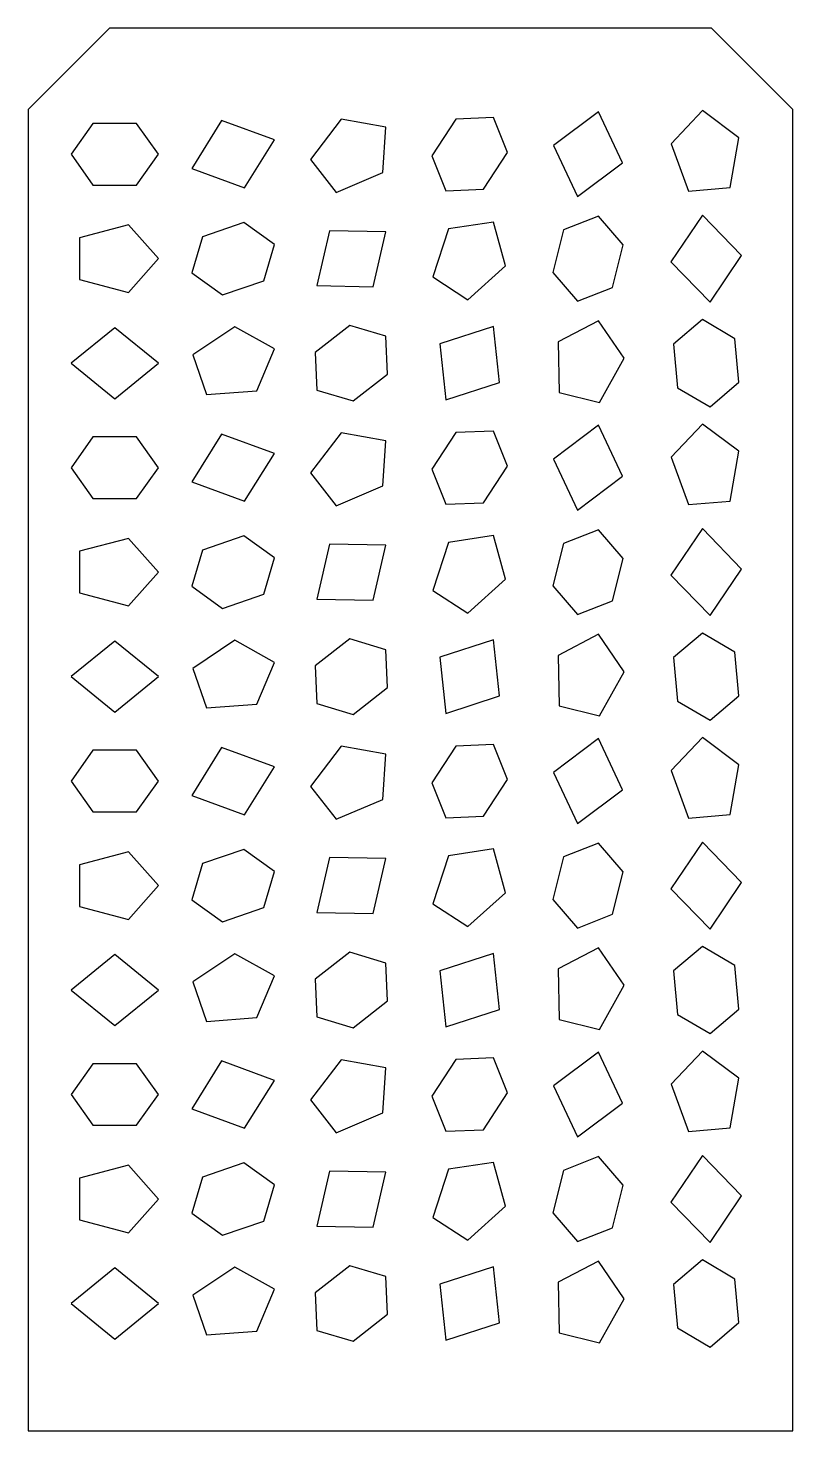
# Model space of a CAD drawing. Header units: millimetres. Extents: x 0 to 610, y 0 to 1120.
import ezdxf

# ---------------------------------------------------------------- set-up
doc = ezdxf.new("R2010")
doc.units = ezdxf.units.MM
doc.layers.add('CUT', color=7, linetype='CONTINUOUS')

msp = doc.modelspace()

# ---------------------------------------------------------------- linework, layer by layer
at = {"layer": 'CUT'}
for points in [[(0, 0), (610, 0), (610, 1055), (545, 1120), (65, 1120), (0, 1055)], [(454.9, 1053.2), (419, 1026.2), (438.1, 985.4), (474, 1012.4)], [(537.8, 1054.1), (513, 1027.7), (526.7, 989.7), (559.9, 992.6), (566.8, 1032.4)], [(104.1, 1019.3), (86.6, 1043.9), (51.7, 1043.9), (34.3, 1019.3), (51.7, 994.7), (86.6, 994.7)], [(196.5, 1030.7), (154.3, 1046.1), (130.5, 1007.9), (172.7, 992.5)], [(285.3, 1040.8), (249.7, 1047.2), (225.3, 1015), (245.8, 988.8), (282.9, 1004.7)], [(371.2, 1048.6), (341.1, 1047.3), (322.1, 1018), (333.2, 990), (363.3, 991.3), (382.3, 1020.6)], [(196.5, 947.2), (172, 964.8), (139, 953.4), (130.5, 924.5), (155, 907), (188, 918.3)], [(371.2, 965.1), (335.4, 959.6), (322.8, 921.3), (350.8, 903.1), (380.7, 930.2)], [(454.9, 969.7), (426.9, 958.8), (418.4, 924.9), (438.1, 902), (466.1, 913), (474.6, 946.9)], [(537.8, 970.6), (512.6, 933.4), (543.9, 901.1), (569.1, 938.3)], [(104.1, 935.9), (80, 962.8), (40.9, 952.5), (40.9, 919.2), (80, 908.9)], [(285.3, 957.4), (240.4, 958.2), (230.3, 914.4), (275.3, 913.5)], [(454.9, 886.3), (422.9, 869.4), (423.5, 829.1), (455.8, 821), (475.3, 856.4)], [(537.8, 887.2), (514.8, 867.7), (517.9, 832.9), (543.9, 817.7), (566.8, 837.2), (563.8, 872)], [(104.1, 852.5), (69.2, 880.8), (34.3, 852.5), (69.2, 824.1)], [(196.5, 863.8), (164.9, 881.5), (131.4, 859), (142.2, 827.5), (182.5, 830.5)], [(285.3, 873.9), (256.5, 882.6), (229, 861.1), (230.3, 831), (259.2, 822.4), (286.7, 843.8)], [(371.2, 881.7), (328.4, 867.9), (333.2, 823.2), (376, 837)], [(196.5, 780.4), (154.3, 795.9), (130.5, 757.7), (172.7, 742.2)], [(285.3, 790.5), (249.7, 796.9), (225.3, 764.8), (245.8, 738.5), (282.9, 754.4)], [(371.2, 798.3), (341.1, 797.1), (322.1, 767.8), (333.2, 739.8), (363.3, 741), (382.3, 770.3)], [(454.9, 802.9), (419, 775.9), (438.1, 735.2), (474, 762.2)], [(537.8, 803.8), (513, 777.4), (526.7, 739.5), (559.9, 742.4), (566.8, 782.1)], [(104.1, 769), (86.6, 793.6), (51.7, 793.6), (34.3, 769), (51.7, 744.5), (86.6, 744.5)], [(454.9, 719.5), (426.9, 708.5), (418.4, 674.6), (438.1, 651.8), (466.1, 662.7), (474.6, 696.6)], [(537.8, 720.4), (512.6, 683.2), (543.9, 650.9), (569.1, 688.1)], [(104.1, 685.6), (80, 712.6), (40.9, 702.3), (40.9, 669), (80, 658.7)], [(196.5, 697), (172, 714.5), (139, 703.2), (130.5, 674.3), (155, 656.7), (188, 668.1)], [(285.3, 707.1), (240.4, 708), (230.3, 664.1), (275.3, 663.3)], [(371.2, 714.9), (335.4, 709.4), (322.8, 671), (350.8, 652.9), (380.7, 680)], [(104.1, 602.2), (69.2, 630.6), (34.3, 602.2), (69.2, 573.8)], [(196.5, 613.6), (164.9, 631.2), (131.4, 608.8), (142.2, 577.3), (182.5, 580.2)], [(285.3, 623.7), (256.5, 632.3), (229, 610.8), (230.3, 580.7), (259.2, 572.1), (286.7, 593.6)], [(371.2, 631.5), (328.4, 617.7), (333.2, 572.9), (376, 586.8)], [(454.9, 636.1), (422.9, 619.2), (423.5, 578.8), (455.8, 570.8), (475.3, 606.1)], [(537.8, 637), (514.8, 617.5), (517.9, 582.7), (543.9, 567.4), (566.8, 587), (563.8, 621.7)], [(454.9, 552.7), (419, 525.7), (438.1, 484.9), (474, 511.9)], [(537.8, 553.6), (513, 527.2), (526.7, 489.2), (559.9, 492.1), (566.8, 531.9)], [(104.1, 518.8), (86.6, 543.4), (51.7, 543.4), (34.3, 518.8), (51.7, 494.2), (86.6, 494.2)], [(196.5, 530.2), (154.3, 545.6), (130.5, 507.4), (172.7, 492)], [(285.3, 540.3), (249.7, 546.7), (225.3, 514.5), (245.8, 488.3), (282.9, 504.2)], [(371.2, 548.1), (341.1, 546.8), (322.1, 517.5), (333.2, 489.5), (363.3, 490.8), (382.3, 520.1)], [(104.1, 435.4), (80, 462.3), (40.9, 452), (40.9, 418.7), (80, 408.4)], [(196.5, 446.7), (172, 464.3), (139, 452.9), (130.5, 424), (155, 406.5), (188, 417.8)], [(371.2, 464.6), (335.4, 459.1), (322.8, 420.8), (350.8, 402.6), (380.7, 429.7)], [(454.9, 469.2), (426.9, 458.3), (418.4, 424.4), (438.1, 401.5), (466.1, 412.5), (474.6, 446.4)], [(537.8, 470.1), (512.6, 432.9), (543.9, 400.6), (569.1, 437.8)], [(285.3, 456.9), (240.4, 457.7), (230.3, 413.9), (275.3, 413)], [(196.5, 363.3), (164.9, 381), (131.4, 358.5), (142.2, 327), (182.5, 330)], [(285.3, 373.4), (256.5, 382.1), (229, 360.6), (230.3, 330.5), (259.2, 321.9), (286.7, 343.3)], [(371.2, 381.2), (328.4, 367.4), (333.2, 322.7), (376, 336.5)], [(454.9, 385.8), (422.9, 368.9), (423.5, 328.6), (455.8, 320.5), (475.3, 355.9)], [(537.8, 386.7), (514.8, 367.2), (517.9, 332.4), (543.9, 317.2), (566.8, 336.7), (563.8, 371.5)], [(104.1, 352), (69.2, 380.3), (34.3, 352), (69.2, 323.6)], [(454.9, 302.4), (419, 275.4), (438.1, 234.7), (474, 261.7)], [(537.8, 303.3), (513, 276.9), (526.7, 239), (559.9, 241.9), (566.8, 281.6)], [(104.1, 268.5), (86.6, 293.1), (51.7, 293.1), (34.3, 268.5), (51.7, 244), (86.6, 244)], [(196.5, 279.9), (154.3, 295.4), (130.5, 257.2), (172.7, 241.7)], [(285.3, 290), (249.7, 296.4), (225.3, 264.3), (245.8, 238), (282.9, 253.9)], [(371.2, 297.8), (341.1, 296.6), (322.1, 267.3), (333.2, 239.3), (363.3, 240.5), (382.3, 269.8)], [(196.5, 196.5), (172, 214), (139, 202.7), (130.5, 173.8), (155, 156.2), (188, 167.6)], [(371.2, 214.4), (335.4, 208.9), (322.8, 170.5), (350.8, 152.4), (380.7, 179.5)], [(454.9, 219), (426.9, 208), (418.4, 174.1), (438.1, 151.3), (466.1, 162.2), (474.6, 196.1)], [(537.8, 219.9), (512.6, 182.7), (543.9, 150.4), (569.1, 187.6)], [(104.1, 185.1), (80, 212.1), (40.9, 201.8), (40.9, 168.5), (80, 158.2)], [(285.3, 206.6), (240.4, 207.5), (230.3, 163.6), (275.3, 162.8)], [(454.9, 135.6), (422.9, 118.7), (423.5, 78.3), (455.8, 70.3), (475.3, 105.6)], [(537.8, 136.5), (514.8, 117), (517.9, 82.2), (543.9, 66.9), (566.8, 86.5), (563.8, 121.2)], [(104.1, 101.7), (69.2, 130.1), (34.3, 101.7), (69.2, 73.3)], [(196.5, 113.1), (164.9, 130.7), (131.4, 108.3), (142.2, 76.8), (182.5, 79.7)], [(285.3, 123.2), (256.5, 131.8), (229, 110.3), (230.3, 80.2), (259.2, 71.6), (286.7, 93.1)], [(371.2, 131), (328.4, 117.2), (333.2, 72.4), (376, 86.3)]]:
    msp.add_lwpolyline(points, close=True, dxfattribs=at)

doc.saveas('drawing.dxf')
